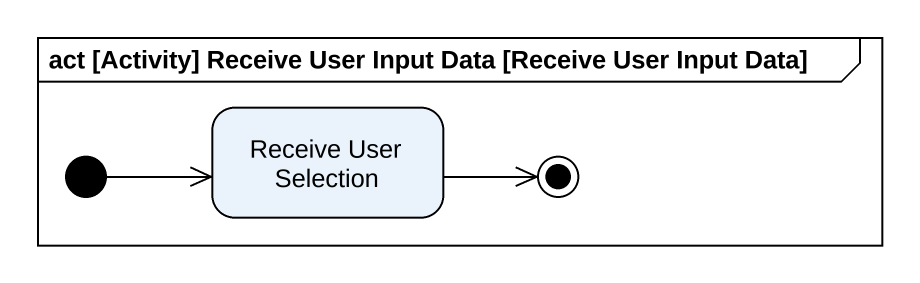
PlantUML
@startuml
mainframe act [Activity] Receive User Input Data [Receive User Input Data]
hide empty description
state "Receive User Selection" as Receive_User_Selection
[*] -right-> Receive_User_Selection
Receive_User_Selection -right-> [*]
@enduml
